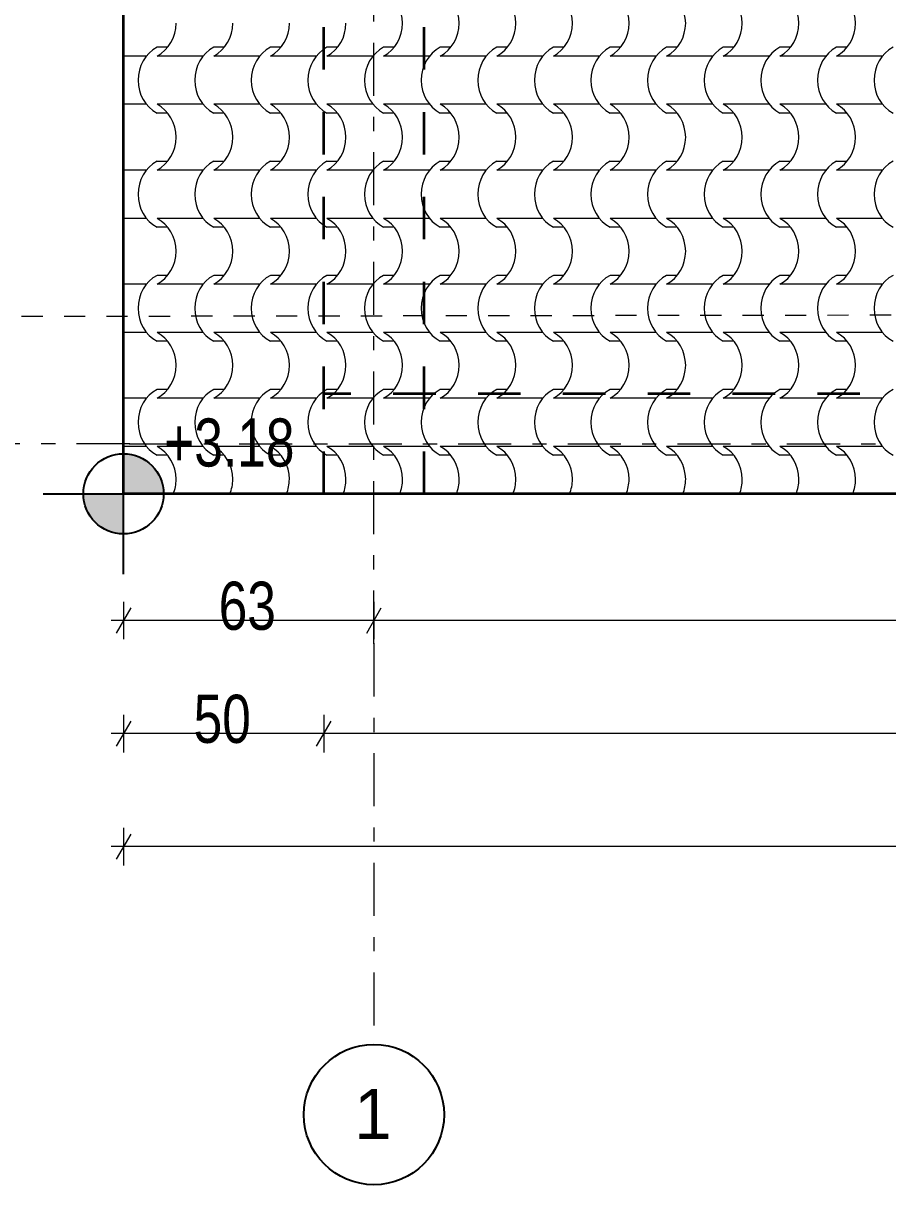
# Model space of a CAD drawing. Extents: x 1230 to 300706, y -1407 to 36108.
# Drawn here: x 239169 to 241326, y 5327 to 8224 of the extents above; entities that cross this region are included whole.
import ezdxf

# ---------------------------------------------------------------- set-up
doc = ezdxf.new("R2010")
doc.units = 0
doc.header["$LTSCALE"] = 5
doc.header["$MEASUREMENT"] = 0
doc.set_wipeout_variables(frame=1)
for name, pattern in [('- Двойно прекъснати линии', [1093.611073, 529.166651, -211.666656, 141.111112, -211.666656]), ('- Прекъснати линия', [423.333333, 211.666667, -211.666667]), ('Wipeout_Contour', [100000, 0, -100000])]:
    doc.linetypes.add(name, pattern=pattern)
for name, color, linetype, lineweight in [('1', 255, 'Continuous', 13), ('102', 254, 'Continuous', 15), ('41', 7, 'Continuous', 35), ('7', 7, 'Continuous', 25), ('85', 254, 'Continuous', 20)]:
    doc.layers.add(name, color=color, linetype=linetype, lineweight=lineweight)
doc.layers.add('58', color=7, linetype='Continuous', lineweight=25, true_color=0xdf0000)
doc.layers.add('65', color=7, linetype='Continuous', lineweight=20, true_color=0x4e4e4e)
doc.styles.add('GENERATED_STYLE_6', font='Cambria Math.ttf')

# ---------------------------------------------------------------- blocks, each defined once
blk = doc.blocks.new('*X43')
at = {"layer": '102', "color": 254, "linetype": 'Continuous', "lineweight": 15}
for p, q in [((74.517, 118.339), (73.371, 118.339)), ((75.578, 118.779), (75.051, 118.779)), ((76.197, 118.339), (75.051, 118.339)), ((77.343, 118.339), (76.197, 118.339)), ((78.403, 118.779), (77.876, 118.779)), ((79.022, 118.339), (77.876, 118.339)), ((80.168, 118.339), (79.022, 118.339)), ((81.228, 118.779), (80.702, 118.779)), ((81.847, 118.339), (80.702, 118.339)), ((82.993, 118.339), (81.847, 118.339)), ((84.054, 118.779), (83.527, 118.779)), ((84.673, 118.339), (83.527, 118.339)), ((85.819, 118.339), (84.673, 118.339)), ((86.879, 118.779), (86.352, 118.779)), ((87.498, 118.339), (86.352, 118.339)), ((88.644, 118.339), (87.498, 118.339)), ((89.705, 118.779), (89.178, 118.779)), ((90.324, 118.339), (89.178, 118.339)), ((91.47, 118.339), (90.324, 118.339)), ((92.53, 118.779), (92.003, 118.779)), ((93.149, 118.339), (92.003, 118.339)), ((94.295, 118.339), (93.149, 118.339)), ((95.355, 118.779), (94.829, 118.779)), ((95.974, 118.339), (94.829, 118.339)), ((97.12, 118.339), (95.974, 118.339)), ((98.181, 118.779), (97.654, 118.779)), ((98.8, 118.339), (97.654, 118.339)), ((99.946, 118.339), (98.8, 118.339)), ((101.006, 118.779), (100.479, 118.779)), ((101.625, 118.339), (100.479, 118.339)), ((102.771, 118.339), (101.625, 118.339)), ((103.832, 118.779), (103.305, 118.779)), ((104.451, 118.339), (103.305, 118.339)), ((105.596, 118.339), (104.451, 118.339)), ((106.657, 118.779), (106.13, 118.779)), ((107.276, 118.339), (106.13, 118.339)), ((108.422, 118.339), (107.276, 118.339)), ((109.482, 118.779), (108.956, 118.779)), ((110.101, 118.339), (108.956, 118.339)), ((111.247, 118.339), (110.101, 118.339)), ((74.517, 115.934), (73.371, 115.934)), ((76.197, 115.934), (75.051, 115.934)), ((77.343, 115.934), (76.197, 115.934)), ((79.022, 115.934), (77.876, 115.934)), ((80.168, 115.934), (79.022, 115.934)), ((81.847, 115.934), (80.702, 115.934)), ((82.993, 115.934), (81.847, 115.934)), ((84.673, 115.934), (83.527, 115.934)), ((85.819, 115.934), (84.673, 115.934)), ((87.498, 115.934), (86.352, 115.934)), ((88.644, 115.934), (87.498, 115.934)), ((90.324, 115.934), (89.178, 115.934)), ((91.47, 115.934), (90.324, 115.934)), ((93.149, 115.934), (92.003, 115.934)), ((94.295, 115.934), (93.149, 115.934)), ((95.974, 115.934), (94.829, 115.934)), ((97.12, 115.934), (95.974, 115.934)), ((98.8, 115.934), (97.654, 115.934)), ((99.946, 115.934), (98.8, 115.934)), ((101.625, 115.934), (100.479, 115.934)), ((102.771, 115.934), (101.625, 115.934)), ((104.451, 115.934), (103.305, 115.934)), ((105.596, 115.934), (104.451, 115.934)), ((107.276, 115.934), (106.13, 115.934)), ((108.422, 115.934), (107.276, 115.934)), ((110.101, 115.934), (108.956, 115.934)), ((111.247, 115.934), (110.101, 115.934)), ((75.578, 115.494), (75.051, 115.494)), ((78.403, 115.494), (77.876, 115.494)), ((81.228, 115.494), (80.702, 115.494)), ((84.054, 115.494), (83.527, 115.494)), ((86.879, 115.494), (86.352, 115.494)), ((89.705, 115.494), (89.178, 115.494)), ((92.53, 115.494), (92.003, 115.494)), ((95.355, 115.494), (94.829, 115.494)), ((98.181, 115.494), (97.654, 115.494)), ((101.006, 115.494), (100.479, 115.494)), ((103.832, 115.494), (103.305, 115.494)), ((106.657, 115.494), (106.13, 115.494)), ((109.482, 115.494), (108.956, 115.494)), ((75.578, 113.089), (75.051, 113.089)), ((78.403, 113.089), (77.876, 113.089)), ((81.228, 113.089), (80.702, 113.089)), ((84.054, 113.089), (83.527, 113.089)), ((86.879, 113.089), (86.352, 113.089)), ((89.705, 113.089), (89.178, 113.089)), ((92.53, 113.089), (92.003, 113.089)), ((95.355, 113.089), (94.829, 113.089)), ((98.181, 113.089), (97.654, 113.089)), ((101.006, 113.089), (100.479, 113.089)), ((103.832, 113.089), (103.305, 113.089)), ((106.657, 113.089), (106.13, 113.089)), ((109.482, 113.089), (108.956, 113.089)), ((74.517, 112.649), (73.371, 112.649)), ((76.197, 112.649), (75.051, 112.649)), ((77.343, 112.649), (76.197, 112.649)), ((79.022, 112.649), (77.876, 112.649)), ((80.168, 112.649), (79.022, 112.649)), ((81.847, 112.649), (80.702, 112.649)), ((82.993, 112.649), (81.847, 112.649)), ((84.673, 112.649), (83.527, 112.649)), ((85.819, 112.649), (84.673, 112.649)), ((87.498, 112.649), (86.352, 112.649)), ((88.644, 112.649), (87.498, 112.649)), ((90.324, 112.649), (89.178, 112.649)), ((91.47, 112.649), (90.324, 112.649)), ((93.149, 112.649), (92.003, 112.649)), ((94.295, 112.649), (93.149, 112.649)), ((95.974, 112.649), (94.829, 112.649)), ((97.12, 112.649), (95.974, 112.649)), ((98.8, 112.649), (97.654, 112.649)), ((99.946, 112.649), (98.8, 112.649)), ((101.625, 112.649), (100.479, 112.649)), ((102.771, 112.649), (101.625, 112.649)), ((104.451, 112.649), (103.305, 112.649)), ((105.596, 112.649), (104.451, 112.649)), ((107.276, 112.649), (106.13, 112.649)), ((108.422, 112.649), (107.276, 112.649)), ((110.101, 112.649), (108.956, 112.649)), ((111.247, 112.649), (110.101, 112.649)), ((74.517, 110.244), (73.371, 110.244)), ((76.197, 110.244), (75.051, 110.244)), ((77.343, 110.244), (76.197, 110.244)), ((79.022, 110.244), (77.876, 110.244)), ((80.168, 110.244), (79.022, 110.244)), ((81.847, 110.244), (80.702, 110.244)), ((82.993, 110.244), (81.847, 110.244)), ((84.673, 110.244), (83.527, 110.244)), ((85.819, 110.244), (84.673, 110.244)), ((87.498, 110.244), (86.352, 110.244)), ((88.644, 110.244), (87.498, 110.244)), ((90.324, 110.244), (89.178, 110.244)), ((91.47, 110.244), (90.324, 110.244)), ((93.149, 110.244), (92.003, 110.244)), ((94.295, 110.244), (93.149, 110.244)), ((95.974, 110.244), (94.829, 110.244)), ((97.12, 110.244), (95.974, 110.244)), ((98.8, 110.244), (97.654, 110.244)), ((99.946, 110.244), (98.8, 110.244)), ((101.625, 110.244), (100.479, 110.244)), ((102.771, 110.244), (101.625, 110.244)), ((104.451, 110.244), (103.305, 110.244)), ((105.596, 110.244), (104.451, 110.244)), ((107.276, 110.244), (106.13, 110.244)), ((108.422, 110.244), (107.276, 110.244)), ((110.101, 110.244), (108.956, 110.244)), ((111.247, 110.244), (110.101, 110.244)), ((75.578, 109.804), (75.051, 109.804)), ((78.403, 109.804), (77.876, 109.804)), ((81.228, 109.804), (80.702, 109.804)), ((84.054, 109.804), (83.527, 109.804)), ((86.879, 109.804), (86.352, 109.804)), ((89.705, 109.804), (89.178, 109.804)), ((92.53, 109.804), (92.003, 109.804)), ((95.355, 109.804), (94.829, 109.804)), ((98.181, 109.804), (97.654, 109.804)), ((101.006, 109.804), (100.479, 109.804)), ((103.832, 109.804), (103.305, 109.804)), ((106.657, 109.804), (106.13, 109.804)), ((109.482, 109.804), (108.956, 109.804)), ((75.578, 107.399), (75.051, 107.399)), ((78.403, 107.399), (77.876, 107.399)), ((81.228, 107.399), (80.702, 107.399)), ((84.054, 107.399), (83.527, 107.399)), ((86.879, 107.399), (86.352, 107.399)), ((89.705, 107.399), (89.178, 107.399)), ((92.53, 107.399), (92.003, 107.399)), ((95.355, 107.399), (94.829, 107.399)), ((98.181, 107.399), (97.654, 107.399)), ((101.006, 107.399), (100.479, 107.399)), ((103.832, 107.399), (103.305, 107.399)), ((106.657, 107.399), (106.13, 107.399)), ((109.482, 107.399), (108.956, 107.399)), ((74.517, 106.959), (73.371, 106.959)), ((76.197, 106.959), (75.051, 106.959)), ((77.343, 106.959), (76.197, 106.959)), ((79.022, 106.959), (77.876, 106.959)), ((80.168, 106.959), (79.022, 106.959)), ((81.847, 106.959), (80.702, 106.959)), ((82.993, 106.959), (81.847, 106.959)), ((84.673, 106.959), (83.527, 106.959)), ((85.819, 106.959), (84.673, 106.959)), ((87.498, 106.959), (86.352, 106.959)), ((88.644, 106.959), (87.498, 106.959)), ((90.324, 106.959), (89.178, 106.959)), ((91.47, 106.959), (90.324, 106.959)), ((93.149, 106.959), (92.003, 106.959)), ((94.295, 106.959), (93.149, 106.959)), ((95.974, 106.959), (94.829, 106.959)), ((97.12, 106.959), (95.974, 106.959)), ((98.8, 106.959), (97.654, 106.959)), ((99.946, 106.959), (98.8, 106.959)), ((101.625, 106.959), (100.479, 106.959)), ((102.771, 106.959), (101.625, 106.959)), ((104.451, 106.959), (103.305, 106.959)), ((105.596, 106.959), (104.451, 106.959)), ((107.276, 106.959), (106.13, 106.959)), ((108.422, 106.959), (107.276, 106.959)), ((110.101, 106.959), (108.956, 106.959)), ((111.247, 106.959), (110.101, 106.959)), ((74.517, 104.555), (73.371, 104.555)), ((76.197, 104.555), (75.051, 104.555)), ((77.343, 104.555), (76.197, 104.555)), ((79.022, 104.555), (77.876, 104.555)), ((80.168, 104.555), (79.022, 104.555)), ((81.847, 104.555), (80.702, 104.555)), ((82.993, 104.555), (81.847, 104.555)), ((84.673, 104.555), (83.527, 104.555)), ((85.819, 104.555), (84.673, 104.555)), ((87.498, 104.555), (86.352, 104.555)), ((88.644, 104.555), (87.498, 104.555)), ((90.324, 104.555), (89.178, 104.555)), ((91.47, 104.555), (90.324, 104.555)), ((93.149, 104.555), (92.003, 104.555)), ((94.295, 104.555), (93.149, 104.555)), ((95.974, 104.555), (94.829, 104.555)), ((97.12, 104.555), (95.974, 104.555)), ((98.8, 104.555), (97.654, 104.555)), ((99.946, 104.555), (98.8, 104.555)), ((101.625, 104.555), (100.479, 104.555)), ((102.771, 104.555), (101.625, 104.555)), ((104.451, 104.555), (103.305, 104.555)), ((105.596, 104.555), (104.451, 104.555)), ((107.276, 104.555), (106.13, 104.555)), ((108.422, 104.555), (107.276, 104.555)), ((110.101, 104.555), (108.956, 104.555)), ((111.247, 104.555), (110.101, 104.555)), ((75.578, 104.115), (75.051, 104.115)), ((78.403, 104.115), (77.876, 104.115)), ((81.228, 104.115), (80.702, 104.115)), ((84.054, 104.115), (83.527, 104.115)), ((86.879, 104.115), (86.352, 104.115)), ((89.705, 104.115), (89.178, 104.115)), ((92.53, 104.115), (92.003, 104.115)), ((95.355, 104.115), (94.829, 104.115)), ((98.181, 104.115), (97.654, 104.115)), ((101.006, 104.115), (100.479, 104.115)), ((103.832, 104.115), (103.305, 104.115)), ((106.657, 104.115), (106.13, 104.115)), ((109.482, 104.115), (108.956, 104.115)), ((75.578, 101.71), (75.051, 101.71)), ((78.403, 101.71), (77.876, 101.71)), ((81.228, 101.71), (80.702, 101.71)), ((84.054, 101.71), (83.527, 101.71)), ((86.879, 101.71), (86.352, 101.71)), ((89.705, 101.71), (89.178, 101.71)), ((92.53, 101.71), (92.003, 101.71)), ((95.355, 101.71), (94.829, 101.71)), ((98.181, 101.71), (97.654, 101.71)), ((101.006, 101.71), (100.479, 101.71)), ((103.832, 101.71), (103.305, 101.71)), ((106.657, 101.71), (106.13, 101.71)), ((109.482, 101.71), (108.956, 101.71)), ((74.517, 101.27), (73.371, 101.27)), ((76.197, 101.27), (75.051, 101.27)), ((77.343, 101.27), (76.197, 101.27)), ((79.022, 101.27), (77.876, 101.27)), ((80.168, 101.27), (79.022, 101.27)), ((81.847, 101.27), (80.702, 101.27)), ((82.993, 101.27), (81.847, 101.27)), ((84.673, 101.27), (83.527, 101.27)), ((85.819, 101.27), (84.673, 101.27)), ((87.498, 101.27), (86.352, 101.27)), ((88.644, 101.27), (87.498, 101.27)), ((90.324, 101.27), (89.178, 101.27)), ((91.47, 101.27), (90.324, 101.27)), ((93.149, 101.27), (92.003, 101.27)), ((94.295, 101.27), (93.149, 101.27)), ((95.974, 101.27), (94.829, 101.27)), ((97.12, 101.27), (95.974, 101.27)), ((98.8, 101.27), (97.654, 101.27)), ((99.946, 101.27), (98.8, 101.27)), ((101.625, 101.27), (100.479, 101.27)), ((102.771, 101.27), (101.625, 101.27)), ((104.451, 101.27), (103.305, 101.27)), ((105.596, 101.27), (104.451, 101.27)), ((107.276, 101.27), (106.13, 101.27)), ((108.422, 101.27), (107.276, 101.27)), ((110.101, 101.27), (108.956, 101.27)), ((111.247, 101.27), (110.101, 101.27)), ((74.517, 98.865), (73.371, 98.865)), ((76.197, 98.865), (75.051, 98.865)), ((77.343, 98.865), (76.197, 98.865)), ((79.022, 98.865), (77.876, 98.865)), ((80.168, 98.865), (79.022, 98.865)), ((81.847, 98.865), (80.702, 98.865)), ((82.993, 98.865), (81.847, 98.865)), ((84.673, 98.865), (83.527, 98.865)), ((85.819, 98.865), (84.673, 98.865)), ((87.498, 98.865), (86.352, 98.865)), ((88.644, 98.865), (87.498, 98.865)), ((90.324, 98.865), (89.178, 98.865)), ((91.47, 98.865), (90.324, 98.865)), ((93.149, 98.865), (92.003, 98.865)), ((94.295, 98.865), (93.149, 98.865)), ((95.974, 98.865), (94.829, 98.865)), ((97.12, 98.865), (95.974, 98.865)), ((98.8, 98.865), (97.654, 98.865)), ((99.946, 98.865), (98.8, 98.865)), ((101.625, 98.865), (100.479, 98.865)), ((102.771, 98.865), (101.625, 98.865)), ((104.451, 98.865), (103.305, 98.865)), ((105.596, 98.865), (104.451, 98.865)), ((107.276, 98.865), (106.13, 98.865)), ((108.422, 98.865), (107.276, 98.865)), ((110.101, 98.865), (108.956, 98.865)), ((111.247, 98.865), (110.101, 98.865)), ((75.578, 98.425), (75.051, 98.425)), ((78.403, 98.425), (77.876, 98.425)), ((81.228, 98.425), (80.702, 98.425)), ((84.054, 98.425), (83.527, 98.425)), ((86.879, 98.425), (86.352, 98.425)), ((89.705, 98.425), (89.178, 98.425)), ((92.53, 98.425), (92.003, 98.425)), ((95.355, 98.425), (94.829, 98.425)), ((98.181, 98.425), (97.654, 98.425)), ((101.006, 98.425), (100.479, 98.425)), ((103.832, 98.425), (103.305, 98.425)), ((106.657, 98.425), (106.13, 98.425)), ((109.482, 98.425), (108.956, 98.425))]:
    blk.add_line(p, q, dxfattribs=at)
for centre, major_axis, start_param, end_param in [((85.564, 119.976), (0, 1.849), 4.715365, 5.812147), ((88.389, 119.976), (0, 1.849), 4.715365, 5.812147), ((91.215, 119.976), (0, 1.849), 4.715365, 5.812147), ((94.04, 119.976), (0, 1.849), 4.715365, 5.812147), ((96.865, 119.976), (0, 1.849), 4.715365, 5.812147), ((99.691, 119.976), (0, 1.849), 4.715365, 5.812147), ((102.516, 119.976), (0, 1.849), 4.715365, 5.812147), ((105.342, 119.976), (0, 1.849), 4.715365, 5.812147), ((108.167, 119.976), (0, 1.849), 4.715365, 5.812147), ((74.262, 119.987), (0, 1.849), 3.612631, 4.709413), ((77.088, 119.987), (0, 1.849), 3.612631, 4.709413), ((79.913, 119.987), (0, 1.849), 3.612631, 4.709413), ((82.738, 119.987), (0, 1.849), 3.612631, 4.709413), ((85.564, 119.987), (0, 1.849), 3.612631, 4.709413), ((88.389, 119.987), (0, 1.849), 3.612631, 4.709413), ((91.215, 119.987), (0, 1.849), 3.612631, 4.709413), ((94.04, 119.987), (0, 1.849), 3.612631, 4.709413), ((96.865, 119.987), (0, 1.849), 3.612631, 4.709413), ((99.691, 119.987), (0, 1.849), 3.612631, 4.709413), ((102.516, 119.987), (0, 1.849), 3.612631, 4.709413), ((105.342, 119.987), (0, 1.849), 3.612631, 4.709413), ((108.167, 119.987), (0, 1.849), 3.612631, 4.709413), ((75.827, 117.136), (0, 1.839), 0.466079, 2.675513), ((78.653, 117.136), (0, 1.839), 0.466079, 2.675513), ((81.478, 117.136), (0, 1.839), 0.466079, 2.675513), ((84.303, 117.136), (0, 1.839), 0.466079, 2.675513), ((87.129, 117.136), (0, 1.839), 0.466079, 2.675513), ((89.954, 117.136), (0, 1.839), 0.466079, 2.675513), ((92.78, 117.136), (0, 1.839), 0.466079, 2.675513), ((95.605, 117.136), (0, 1.839), 0.466079, 2.675513), ((98.43, 117.136), (0, 1.839), 0.466079, 2.675513), ((101.256, 117.136), (0, 1.839), 0.466079, 2.675513), ((104.081, 117.136), (0, 1.839), 0.466079, 2.675513), ((106.907, 117.136), (0, 1.839), 0.466079, 2.675513), ((109.732, 117.136), (0, 1.839), 0.466079, 2.675513), ((112.557, 117.136), (0, 1.839), 0.466079, 2.675513), ((74.262, 114.286), (0, 1.849), 4.715365, 5.812147), ((77.088, 114.286), (0, 1.849), 4.715365, 5.812147), ((79.913, 114.286), (0, 1.849), 4.715365, 5.812147), ((82.738, 114.286), (0, 1.849), 4.715365, 5.812147), ((85.564, 114.286), (0, 1.849), 4.715365, 5.812147), ((88.389, 114.286), (0, 1.849), 4.715365, 5.812147), ((91.215, 114.286), (0, 1.849), 4.715365, 5.812147), ((94.04, 114.286), (0, 1.849), 4.715365, 5.812147), ((96.865, 114.286), (0, 1.849), 4.715365, 5.812147), ((99.691, 114.286), (0, 1.849), 4.715365, 5.812147), ((102.516, 114.286), (0, 1.849), 4.715365, 5.812147), ((105.342, 114.286), (0, 1.849), 4.715365, 5.812147), ((108.167, 114.286), (0, 1.849), 4.715365, 5.812147), ((74.262, 114.297), (0, 1.849), 3.612631, 4.709413), ((77.088, 114.297), (0, 1.849), 3.612631, 4.709413), ((79.913, 114.297), (0, 1.849), 3.612631, 4.709413), ((82.738, 114.297), (0, 1.849), 3.612631, 4.709413), ((85.564, 114.297), (0, 1.849), 3.612631, 4.709413), ((88.389, 114.297), (0, 1.849), 3.612631, 4.709413), ((91.215, 114.297), (0, 1.849), 3.612631, 4.709413), ((94.04, 114.297), (0, 1.849), 3.612631, 4.709413), ((96.865, 114.297), (0, 1.849), 3.612631, 4.709413), ((99.691, 114.297), (0, 1.849), 3.612631, 4.709413), ((102.516, 114.297), (0, 1.849), 3.612631, 4.709413), ((105.342, 114.297), (0, 1.849), 3.612631, 4.709413), ((108.167, 114.297), (0, 1.849), 3.612631, 4.709413), ((75.827, 111.447), (0, 1.839), 0.466079, 2.675513), ((78.653, 111.447), (0, 1.839), 0.466079, 2.675513), ((81.478, 111.447), (0, 1.839), 0.466079, 2.675513), ((84.303, 111.447), (0, 1.839), 0.466079, 2.675513), ((87.129, 111.447), (0, 1.839), 0.466079, 2.675513), ((89.954, 111.447), (0, 1.839), 0.466079, 2.675513), ((92.78, 111.447), (0, 1.839), 0.466079, 2.675513), ((95.605, 111.447), (0, 1.839), 0.466079, 2.675513), ((98.43, 111.447), (0, 1.839), 0.466079, 2.675513), ((101.256, 111.447), (0, 1.839), 0.466079, 2.675513), ((104.081, 111.447), (0, 1.839), 0.466079, 2.675513), ((106.907, 111.447), (0, 1.839), 0.466079, 2.675513), ((109.732, 111.447), (0, 1.839), 0.466079, 2.675513), ((112.557, 111.447), (0, 1.839), 0.466079, 2.675513), ((74.262, 108.596), (0, 1.849), 4.715365, 5.812147), ((77.088, 108.596), (0, 1.849), 4.715365, 5.812147), ((79.913, 108.596), (0, 1.849), 4.715365, 5.812147), ((82.738, 108.596), (0, 1.849), 4.715365, 5.812147), ((85.564, 108.596), (0, 1.849), 4.715365, 5.812147), ((88.389, 108.596), (0, 1.849), 4.715365, 5.812147), ((91.215, 108.596), (0, 1.849), 4.715365, 5.812147), ((94.04, 108.596), (0, 1.849), 4.715365, 5.812147), ((96.865, 108.596), (0, 1.849), 4.715365, 5.812147), ((99.691, 108.596), (0, 1.849), 4.715365, 5.812147), ((102.516, 108.596), (0, 1.849), 4.715365, 5.812147), ((105.342, 108.596), (0, 1.849), 4.715365, 5.812147), ((108.167, 108.596), (0, 1.849), 4.715365, 5.812147), ((74.262, 108.607), (0, 1.849), 3.612631, 4.709413), ((77.088, 108.607), (0, 1.849), 3.612631, 4.709413), ((79.913, 108.607), (0, 1.849), 3.612631, 4.709413), ((82.738, 108.607), (0, 1.849), 3.612631, 4.709413), ((85.564, 108.607), (0, 1.849), 3.612631, 4.709413), ((88.389, 108.607), (0, 1.849), 3.612631, 4.709413), ((91.215, 108.607), (0, 1.849), 3.612631, 4.709413), ((94.04, 108.607), (0, 1.849), 3.612631, 4.709413), ((96.865, 108.607), (0, 1.849), 3.612631, 4.709413), ((99.691, 108.607), (0, 1.849), 3.612631, 4.709413), ((102.516, 108.607), (0, 1.849), 3.612631, 4.709413), ((105.342, 108.607), (0, 1.849), 3.612631, 4.709413), ((108.167, 108.607), (0, 1.849), 3.612631, 4.709413), ((75.827, 105.757), (0, 1.839), 0.466079, 2.675513), ((78.653, 105.757), (0, 1.839), 0.466079, 2.675513), ((81.478, 105.757), (0, 1.839), 0.466079, 2.675513), ((84.303, 105.757), (0, 1.839), 0.466079, 2.675513), ((87.129, 105.757), (0, 1.839), 0.466079, 2.675513), ((89.954, 105.757), (0, 1.839), 0.466079, 2.675513), ((92.78, 105.757), (0, 1.839), 0.466079, 2.675513), ((95.605, 105.757), (0, 1.839), 0.466079, 2.675513), ((98.43, 105.757), (0, 1.839), 0.466079, 2.675513), ((101.256, 105.757), (0, 1.839), 0.466079, 2.675513), ((104.081, 105.757), (0, 1.839), 0.466079, 2.675513), ((106.907, 105.757), (0, 1.839), 0.466079, 2.675513), ((109.732, 105.757), (0, 1.839), 0.466079, 2.675513), ((112.557, 105.757), (0, 1.839), 0.466079, 2.675513), ((74.262, 102.907), (0, 1.849), 4.715365, 5.812147), ((77.088, 102.907), (0, 1.849), 4.715365, 5.812147), ((79.913, 102.907), (0, 1.849), 4.715365, 5.812147), ((82.738, 102.907), (0, 1.849), 4.715365, 5.812147), ((85.564, 102.907), (0, 1.849), 4.715365, 5.812147), ((88.389, 102.907), (0, 1.849), 4.715365, 5.812147), ((91.215, 102.907), (0, 1.849), 4.715365, 5.812147), ((94.04, 102.907), (0, 1.849), 4.715365, 5.812147), ((96.865, 102.907), (0, 1.849), 4.715365, 5.812147), ((99.691, 102.907), (0, 1.849), 4.715365, 5.812147), ((102.516, 102.907), (0, 1.849), 4.715365, 5.812147), ((105.342, 102.907), (0, 1.849), 4.715365, 5.812147), ((108.167, 102.907), (0, 1.849), 4.715365, 5.812147), ((74.262, 102.918), (0, 1.849), 3.612631, 4.709413), ((77.088, 102.918), (0, 1.849), 3.612631, 4.709413), ((79.913, 102.918), (0, 1.849), 3.612631, 4.709413), ((82.738, 102.918), (0, 1.849), 3.612631, 4.709413), ((85.564, 102.918), (0, 1.849), 3.612631, 4.709413), ((88.389, 102.918), (0, 1.849), 3.612631, 4.709413), ((91.215, 102.918), (0, 1.849), 3.612631, 4.709413), ((94.04, 102.918), (0, 1.849), 3.612631, 4.709413), ((96.865, 102.918), (0, 1.849), 3.612631, 4.709413), ((99.691, 102.918), (0, 1.849), 3.612631, 4.709413), ((102.516, 102.918), (0, 1.849), 3.612631, 4.709413), ((105.342, 102.918), (0, 1.849), 3.612631, 4.709413), ((108.167, 102.918), (0, 1.849), 3.612631, 4.709413), ((75.827, 100.067), (0, 1.839), 0.466079, 2.675513), ((78.653, 100.067), (0, 1.839), 0.466079, 2.675513), ((81.478, 100.067), (0, 1.839), 0.466079, 2.675513), ((84.303, 100.067), (0, 1.839), 0.466079, 2.675513), ((87.129, 100.067), (0, 1.839), 0.466079, 2.675513), ((89.954, 100.067), (0, 1.839), 0.466079, 2.675513), ((92.78, 100.067), (0, 1.839), 0.466079, 2.675513), ((95.605, 100.067), (0, 1.839), 0.466079, 2.675513), ((98.43, 100.067), (0, 1.839), 0.466079, 2.675513), ((101.256, 100.067), (0, 1.839), 0.466079, 2.675513), ((104.081, 100.067), (0, 1.839), 0.466079, 2.675513), ((106.907, 100.067), (0, 1.839), 0.466079, 2.675513), ((109.732, 100.067), (0, 1.839), 0.466079, 2.675513), ((112.557, 100.067), (0, 1.839), 0.466079, 2.675513), ((74.262, 97.217), (0, 1.849), 4.715365, 5.812147), ((77.088, 97.217), (0, 1.849), 4.715365, 5.812147), ((79.913, 97.217), (0, 1.849), 4.715365, 5.812147), ((82.738, 97.217), (0, 1.849), 4.715365, 5.812147), ((85.564, 97.217), (0, 1.849), 4.715365, 5.812147), ((88.389, 97.217), (0, 1.849), 4.715365, 5.812147), ((91.215, 97.217), (0, 1.849), 4.715365, 5.812147), ((94.04, 97.217), (0, 1.849), 4.715365, 5.812147), ((96.865, 97.217), (0, 1.849), 4.715365, 5.812147), ((99.691, 97.217), (0, 1.849), 4.715365, 5.812147), ((102.516, 97.217), (0, 1.849), 4.715365, 5.812147), ((105.342, 97.217), (0, 1.849), 4.715365, 5.812147), ((108.167, 97.217), (0, 1.849), 4.715365, 5.812147), ((74.262, 97.228), (0, 1.849), 4.306433, 4.709413), ((77.088, 97.228), (0, 1.849), 4.306433, 4.709413), ((79.913, 97.228), (0, 1.849), 4.306434, 4.709413), ((82.738, 97.228), (0, 1.849), 4.306434, 4.709413), ((85.564, 97.228), (0, 1.849), 4.306434, 4.709413), ((88.389, 97.228), (0, 1.849), 4.306435, 4.709413), ((91.215, 97.228), (0, 1.849), 4.306435, 4.709413), ((94.04, 97.228), (0, 1.849), 4.306435, 4.709413), ((96.865, 97.228), (0, 1.849), 4.306436, 4.709413), ((99.691, 97.228), (0, 1.849), 4.306436, 4.709413), ((102.516, 97.228), (0, 1.849), 4.306436, 4.709413), ((105.342, 97.228), (0, 1.849), 4.306437, 4.709413), ((108.167, 97.228), (0, 1.849), 4.306437, 4.709413)]:
    blk.add_ellipse(centre, major_axis=major_axis, ratio=0.939693, start_param=start_param, end_param=end_param, dxfattribs=at)

msp = doc.modelspace()

# ---------------------------------------------------------------- linework, layer by layer
at = {"layer": '1', "linetype": '- Двойно прекъснати линии', "lineweight": 13, "ltscale": 0.05}
msp.add_line((240044.3, 6676.6), (240044.3, 5676.6), dxfattribs=at)
at = {"layer": '1', "color": 250, "linetype": '- Двойно прекъснати линии', "lineweight": 13, "true_color": 0x2b2b2b}
msp.add_point((240044.3, 6676.6), dxfattribs=at)
msp.add_point((240044.3, 6676.6), dxfattribs=at)
at = {"layer": '7', "linetype": 'Continuous', "lineweight": 25}
msp.add_circle((240044.3, 5501.6), 175, dxfattribs=at)
at = {"layer": '85', "linetype": 'Continuous', "lineweight": 20, "ltscale": 0.05}
for p, q in [((239419.3, 6781.2), (239419.3, 6687.4)), ((240044.3, 6781.2), (240044.3, 6687.4)), ((239437.3, 6765.6), (239401.2, 6703.1)), ((240026.2, 6703.1), (240062.3, 6765.6)), ((239419.3, 6734.3), (239388.7, 6734.3)), ((240044.3, 6734.3), (239419.3, 6734.3)), ((243643.9, 6734.3), (240044.3, 6734.3)), ((239419.3, 6499.1), (239419.3, 6405.3)), ((239919.3, 6499.1), (239919.3, 6405.3)), ((239437.3, 6483.4), (239401.2, 6420.9)), ((239901.2, 6420.9), (239937.3, 6483.4)), ((239419.3, 6452.2), (239388.7, 6452.2)), ((239919.3, 6452.2), (239419.3, 6452.2)), ((253719.3, 6452.2), (239919.3, 6452.2)), ((239419.3, 6217), (239419.3, 6123.2)), ((239437.3, 6201.3), (239401.2, 6138.8)), ((239419.3, 6170.1), (239388.7, 6170.1)), ((253719.3, 6170.1), (239419.3, 6170.1))]:
    msp.add_line(p, q, dxfattribs=at)

# ---------------------------------------------------------------- texts
at = {"layer": '1', "linetype": 'Continuous', "lineweight": 13, "style": 'GENERATED_STYLE_6'}
for s, insert, char_height, attachment_point in [('\\A1;{\\W0.800000x;\\pql;\\fCentury Gothic|b0|i0|c0|p34;63}', (239656.8, 6709.4), 120, 7), ('\\A1;{\\W0.800000x;\\pql;\\fCentury Gothic|b0|i0|c0|p34;50}', (239594.3, 6427.3), 120, 7), ('\\A1;{\\pql;\\pt0;\\fCentury Gothic|b0|i0|c0|p34;1}', (239995.4, 5565.8), 125, 1)]:
    msp.add_mtext(s, dxfattribs=dict(at, insert=insert, char_height=char_height, attachment_point=attachment_point))

# ---------------------------------------------------------------- wipeouts: each hides what was drawn before it
at = {"color": 254, "linetype": 'Wipeout_Contour', "lineweight": 0, "ltscale": 1131.990195}
msp.add_wipeout([(239419.3, 7050.3), (245419.3, 7050.3), (246169.3, 7800.3), (246169.3, 13950.3), (239419.3, 13950.3)], dxfattribs=at)

# ---------------------------------------------------------------- next in the draw order: hatches: boundary and pattern name
at = {"layer": '58', "linetype": 'Continuous', "lineweight": 25, "true_color": 0xdf0000}
for points in [[(239419.3, 7050.3), (239519.3, 7050.3), (239511.6, 7088.5), (239490, 7121), (239457.5, 7142.6), (239419.3, 7150.3)], [(239419.3, 7050.3), (239319.3, 7050.3), (239326.9, 7012), (239348.5, 6979.5), (239381, 6957.9), (239419.3, 6950.3)]]:
    msp.add_hatch(color=12, dxfattribs=at).paths.add_polyline_path(points)

# ---------------------------------------------------------------- next in the draw order: linework, layer by layer
at = {"layer": '1', "linetype": '- Двойно прекъснати линии', "lineweight": 13, "ltscale": 0.05}
for p, q in [((240044.3, 6676.6), (240044.3, 14150.5)), ((239434.5, 7175.3), (238434.5, 7175.3)), ((239434.5, 7175.3), (254120, 7175.3))]:
    msp.add_line(p, q, dxfattribs=at)
at = {"layer": '1', "color": 250, "linetype": '- Двойно прекъснати линии', "lineweight": 13, "true_color": 0x2b2b2b}
msp.add_point((239434.5, 7175.3), dxfattribs=at)
msp.add_point((239434.5, 7175.3), dxfattribs=at)
at = {"layer": '41', "color": 7, "linetype": 'Continuous', "lineweight": 35, "ltscale": 0.1, "flags": 128}
for points in [[(239419.3, 7050.3), (239419.3, 13950.3)], [(245419.3, 7050.3), (239419.3, 7050.3)]]:
    msp.add_lwpolyline(points, dxfattribs=at)
at = {"layer": '41', "color": 7, "linetype": '- Прекъснати линия', "lineweight": 35, "ltscale": 0.1, "flags": 128}
for points in [[(239919.3, 7050.3), (239919.3, 13950.3), (253719.3, 13950.3), (253719.3, 7050.3)], [(240169.3, 7050.3), (240169.3, 13700.3), (251919.3, 13700.3)]]:
    msp.add_lwpolyline(points, dxfattribs=at)
msp.add_lwpolyline([(239919.3, 7050.3), (239919.3, 7300.3), (251919.3, 7300.3), (251919.3, 7050.3)], close=True, dxfattribs=at)
at = {"layer": '58', "color": 12, "linetype": 'Continuous', "lineweight": 25, "true_color": 0xdf0000}
for p, q in [((239419.3, 6850.3), (239419.3, 7250.3)), ((239219.3, 7050.3), (239619.3, 7050.3))]:
    msp.add_line(p, q, dxfattribs=at)
msp.add_circle((239419.3, 7050.3), 100, dxfattribs=at)
at = {"layer": '85', "linetype": '- Прекъснати линия', "lineweight": 20, "ltscale": 0.05}
msp.add_line((238000.9, 7491.6), (255204.5, 7518.1), dxfattribs=at)

# ---------------------------------------------------------------- next in the draw order: block references
at = {"layer": '65', "color": 251, "linetype": 'Continuous', "lineweight": 20, "true_color": 0x4e4e4e, "xscale": 50.00002355911847, "yscale": 50.00002355911847, "zscale": 50.00002355911847}
msp.add_blockref('*X43', (235750.7, 2225.4), dxfattribs=at)

# ---------------------------------------------------------------- next in the draw order: texts
at = {"layer": '1', "linetype": 'Continuous', "lineweight": 13, "insert": (239521.1, 7116.7), "char_height": 120, "attachment_point": 7, "style": 'GENERATED_STYLE_6'}
msp.add_mtext('\\A1;{\\W0.800000x;\\pql;\\fCentury Gothic|b0|i0|c0|p34;+3.18}', dxfattribs=at)

doc.saveas('drawing.dxf')
